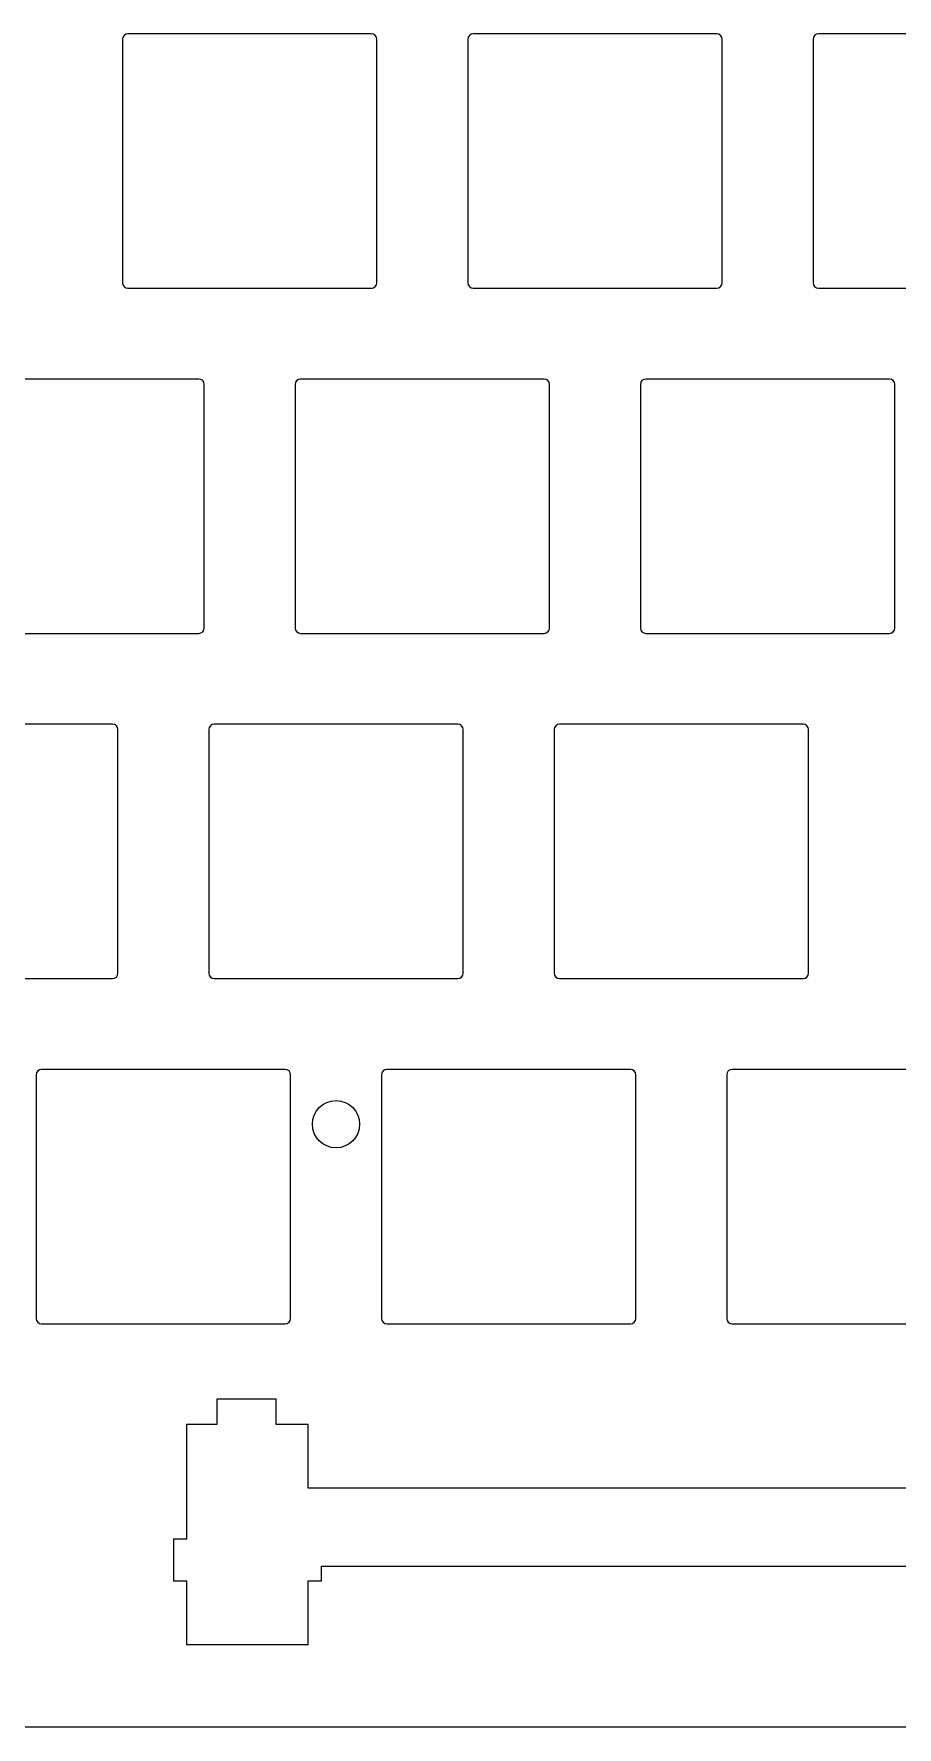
# Model space of a CAD drawing. Header units: inches. Extents: x -279 to 423, y -261 to 131.
# Drawn here: x 57.7 to 105.2, y -260.2 to -167 of the extents above; entities that cross this region are included whole.
import ezdxf

# ---------------------------------------------------------------- set-up
doc = ezdxf.new("R2010")
doc.units = ezdxf.units.IN
doc.header["$LTSCALE"] = 3.849519
doc.header["$MEASUREMENT"] = 0
doc.layers.get('0').update_dxf_attribs({"linetype": 'CONTINUOUS'})

msp = doc.modelspace()

# ---------------------------------------------------------------- linework, layer by layer
at = {"color": 7, "linetype": 'Continuous'}
for p, q in [((62.61139, -167.27494), (62.61139, -180.68494)), ((76.31639, -166.97994), (62.90639, -166.97994)), ((76.61139, -180.68494), (76.61139, -167.27494)), ((81.61139, -167.27494), (81.61139, -180.68494)), ((95.31639, -166.97994), (81.90639, -166.97994)), ((95.61139, -180.68494), (95.61139, -167.27494)), ((100.61139, -167.27494), (100.61139, -180.68494)), ((114.31639, -166.97994), (100.90639, -166.97994)), ((62.90639, -180.97994), (76.31639, -180.97994)), ((81.90639, -180.97994), (95.31639, -180.97994)), ((100.90639, -180.97994), (114.31639, -180.97994)), ((66.81639, -185.97994), (53.40639, -185.97994)), ((67.11139, -199.68494), (67.11139, -186.27494)), ((72.11139, -186.27494), (72.11139, -199.68494)), ((85.81639, -185.97994), (72.40639, -185.97994)), ((86.11139, -199.68494), (86.11139, -186.27494)), ((91.11139, -186.27494), (91.11139, -199.68494)), ((104.81639, -185.97994), (91.40639, -185.97994)), ((105.11139, -199.68494), (105.11139, -186.27494)), ((53.40639, -199.97994), (66.81639, -199.97994)), ((72.40639, -199.97994), (85.81639, -199.97994)), ((91.40639, -199.97994), (104.81639, -199.97994)), ((62.06639, -204.97994), (48.65639, -204.97994)), ((81.06639, -204.97994), (67.65639, -204.97994)), ((100.06639, -204.97994), (86.65639, -204.97994)), ((62.36139, -218.68494), (62.36139, -205.27494)), ((67.36139, -205.27494), (67.36139, -218.68494)), ((81.36139, -218.68494), (81.36139, -205.27494)), ((86.36139, -205.27494), (86.36139, -218.68494)), ((100.36139, -218.68494), (100.36139, -205.27494)), ((48.65639, -218.97994), (62.06639, -218.97994)), ((67.65639, -218.97994), (81.06639, -218.97994)), ((86.65639, -218.97994), (100.06639, -218.97994)), ((57.86139, -224.27494), (57.86139, -237.68494)), ((71.56639, -223.97994), (58.15639, -223.97994)), ((71.86139, -237.68494), (71.86139, -224.27494)), ((76.86139, -224.27494), (76.86139, -237.68494)), ((90.56639, -223.97994), (77.15639, -223.97994)), ((90.86139, -237.68494), (90.86139, -224.27494)), ((95.86139, -224.27494), (95.86139, -237.68494)), ((109.56639, -223.97994), (96.15639, -223.97994)), ((58.15639, -237.97994), (71.56639, -237.97994)), ((77.15639, -237.97994), (90.56639, -237.97994)), ((96.15639, -237.97994), (109.56639, -237.97994)), ((71.06139, -242.12994), (67.81139, -242.12994)), ((67.81139, -242.12994), (67.81139, -243.52994)), ((71.06139, -243.52994), (71.06139, -242.12994)), ((67.81139, -243.52994), (66.13639, -243.52994)), ((66.13639, -243.52994), (66.13639, -249.82994)), ((72.83639, -243.52994), (71.06139, -243.52994)), ((72.83639, -247.02994), (72.83639, -243.52994)), ((112.48639, -247.02994), (72.83639, -247.02994)), ((66.13639, -249.82994), (65.41139, -249.82994)), ((65.41139, -249.82994), (65.41139, -252.12994)), ((73.56139, -251.32994), (112.48639, -251.32994)), ((73.56139, -252.12994), (73.56139, -251.32994)), ((65.41139, -252.12994), (66.13639, -252.12994)), ((66.13639, -252.12994), (66.13639, -255.62994)), ((72.83639, -252.12994), (73.56139, -252.12994)), ((72.83639, -255.62994), (72.83639, -252.12994)), ((66.13639, -255.62994), (72.83639, -255.62994)), ((248.40739, -260.18194), (-176.19361, -260.18194))]:
    msp.add_line(p, q, dxfattribs=at)
msp.add_circle((74.36139, -226.99494), 1.3, dxfattribs=at)
for centre, start, end in [((62.90639, -167.27494), 90, 180), ((76.31639, -167.27494), 0, 90), ((81.90639, -167.27494), 90, 180), ((95.31639, -167.27494), 0, 90), ((100.90639, -167.27494), 90, 180), ((62.90639, -180.68494), 180, 270), ((76.31639, -180.68494), 270, 0), ((81.90639, -180.68494), 180, 270), ((95.31639, -180.68494), 270, 0), ((100.90639, -180.68494), 180, 270), ((66.81639, -186.27494), 0, 90), ((72.40639, -186.27494), 90, 180), ((85.81639, -186.27494), 0, 90), ((91.40639, -186.27494), 90, 180), ((104.81639, -186.27494), 0, 90), ((66.81639, -199.68494), 270, 0), ((72.40639, -199.68494), 180, 270), ((85.81639, -199.68494), 270, 0), ((91.40639, -199.68494), 180, 270), ((104.81639, -199.68494), 270, 0), ((62.06639, -205.27494), 0, 90), ((67.65639, -205.27494), 90, 180), ((81.06639, -205.27494), 0, 90), ((86.65639, -205.27494), 90, 180), ((100.06639, -205.27494), 0, 90), ((62.06639, -218.68494), 270, 0), ((67.65639, -218.68494), 180, 270), ((81.06639, -218.68494), 270, 0), ((86.65639, -218.68494), 180, 270), ((100.06639, -218.68494), 270, 0), ((58.15639, -224.27494), 90, 180), ((71.56639, -224.27494), 0, 90), ((77.15639, -224.27494), 90, 180), ((90.56639, -224.27494), 0, 90), ((96.15639, -224.27494), 90, 180), ((58.15639, -237.68494), 180, 270), ((71.56639, -237.68494), 270, 0), ((77.15639, -237.68494), 180, 270), ((90.56639, -237.68494), 270, 0), ((96.15639, -237.68494), 180, 270)]:
    msp.add_arc(centre, 0.295, start, end, dxfattribs=at)

doc.saveas('drawing.dxf')
